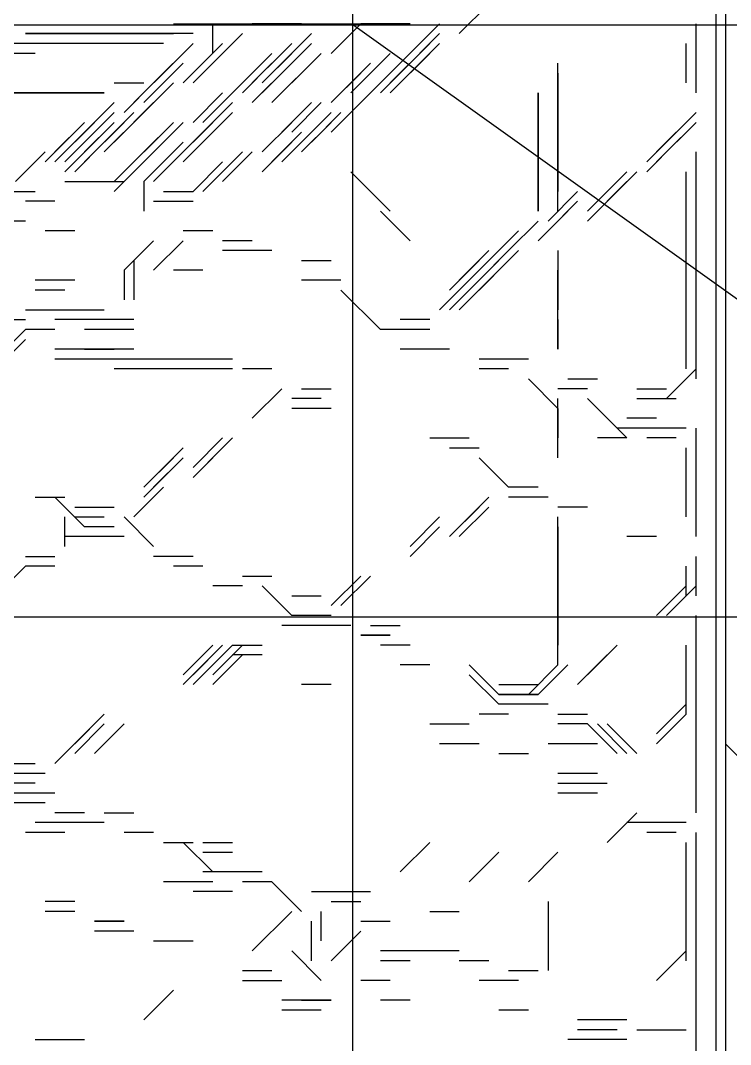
# Model space of a CAD drawing. Extents: x 34 to 168, y 38 to 138.
# Drawn here: x 89.38 to 101.38, y 92.77 to 110.08 of the extents above; entities that cross this region are included whole.
import ezdxf

# ---------------------------------------------------------------- set-up
doc = ezdxf.new("R2010")
doc.units = 0
doc.layers.add('STRUCTURE', color=1, linetype='CONTINUOUS')

msp = doc.modelspace()

# ---------------------------------------------------------------- linework, layer by layer
for p, q in [((101.3003, 126.3536), (101.3003, 106.187)), ((101.3003, 126.3536), (101.3003, 106.187)), ((101.3003, 126.3536), (101.3003, 79.8536)), ((101.3003, 126.0203), (101.3003, 86.187)), ((101.1337, 120.8536), (101.1337, 77.8536)), ((101.1337, 115.3536), (101.1337, 78.0203)), ((101.1337, 115.3536), (101.1337, 78.0203)), ((101.3003, 111.3536), (101.3003, 108.187)), ((101.1337, 111.0203), (101.1337, 85.187)), ((97.3003, 110.3536), (96.8003, 109.8536)), ((91.967, 110.0203), (94.467, 110.0203)), ((91.967, 110.0203), (94.467, 110.0203)), ((91.967, 110.0203), (92.8003, 110.0203)), ((92.6337, 110.0203), (94.6337, 110.0203)), ((92.6337, 109.5203), (92.6337, 110.0203)), ((92.6337, 110.0203), (94.6337, 110.0203)), ((92.8003, 110.0203), (95.1337, 110.0203)), ((92.8003, 110.0203), (95.1337, 110.0203)), ((93.1337, 110.0203), (95.1337, 110.0203)), ((94.1337, 110.0203), (93.3003, 110.0203)), ((94.1337, 110.0203), (93.3003, 110.0203)), ((94.1337, 110.0203), (93.3003, 110.0203)), ((94.1337, 110.0203), (93.3003, 110.0203)), ((94.1337, 110.0203), (93.3003, 110.0203)), ((94.1337, 110.0203), (93.3003, 110.0203)), ((94.1337, 110.0203), (93.3003, 110.0203)), ((94.1337, 110.0203), (93.467, 110.0203)), ((94.1337, 110.0203), (93.467, 110.0203)), ((94.1337, 110.0203), (93.467, 110.0203)), ((94.1337, 110.0203), (93.467, 110.0203)), ((95.1337, 110.0203), (94.6337, 109.5203)), ((95.1337, 110.0203), (94.6337, 109.5203)), ((95.6337, 110.0203), (95.1337, 110.0203)), ((95.6337, 110.0203), (95.1337, 110.0203)), ((95.6337, 110.0203), (95.1337, 110.0203)), ((95.967, 110.0203), (95.3003, 110.0203)), ((95.967, 110.0203), (95.3003, 110.0203)), ((95.8003, 109.3536), (96.467, 110.0203)), ((100.8003, 109.3536), (100.8003, 110.0203)), ((89.467, 109.8536), (91.8003, 109.8536)), ((91.967, 109.8536), (89.467, 109.8536)), ((89.467, 109.8536), (91.8003, 109.8536)), ((91.967, 109.8536), (89.467, 109.8536)), ((91.967, 109.8536), (89.467, 109.8536)), ((92.1337, 109.8536), (89.467, 109.8536)), ((92.1337, 109.8536), (89.6337, 109.8536)), ((89.6337, 109.8536), (91.967, 109.8536)), ((89.6337, 109.8536), (91.8003, 109.8536)), ((89.8003, 109.8536), (91.6337, 109.8536)), ((91.967, 109.8536), (89.8003, 109.8536)), ((89.8003, 109.8536), (91.8003, 109.8536)), ((92.3003, 109.8536), (89.967, 109.8536)), ((89.967, 109.8536), (91.6337, 109.8536)), ((91.6337, 109.8536), (89.967, 109.8536)), ((89.967, 109.8536), (91.6337, 109.8536)), ((91.6337, 109.8536), (90.1337, 109.8536)), ((91.6337, 109.8536), (90.1337, 109.8536)), ((90.467, 109.8536), (91.6337, 109.8536)), ((91.6337, 109.8536), (90.6337, 109.8536)), ((92.3003, 109.8536), (90.6337, 109.8536)), ((93.1337, 109.8536), (92.3003, 109.0203)), ((93.6337, 109.187), (94.3003, 109.8536)), ((93.8003, 109.3536), (94.3003, 109.8536)), ((93.8003, 109.3536), (94.3003, 109.8536)), ((93.8003, 109.3536), (94.3003, 109.8536)), ((96.467, 109.8536), (95.8003, 109.187)), ((96.467, 109.8536), (95.8003, 109.187)), ((96.467, 109.8536), (95.967, 109.3536)), ((100.8003, 108.8536), (100.8003, 109.8536)), ((100.8003, 108.8536), (100.8003, 109.8536)), ((89.8003, 109.687), (89.1337, 109.687)), ((90.467, 109.687), (89.3003, 109.687)), ((91.1337, 109.687), (89.467, 109.687)), ((91.8003, 109.687), (89.8003, 109.687)), ((91.6337, 109.0203), (92.3003, 109.687)), ((92.8003, 109.687), (92.1337, 109.0203)), ((92.8003, 109.687), (92.1337, 109.0203)), ((92.8003, 109.687), (92.1337, 109.0203)), ((92.8003, 109.687), (92.1337, 109.0203)), ((92.8003, 109.687), (92.1337, 109.0203)), ((92.8003, 109.687), (92.1337, 109.0203)), ((92.967, 109.687), (92.3003, 109.0203)), ((93.3003, 109.0203), (93.967, 109.687)), ((94.3003, 109.687), (93.467, 108.8536)), ((96.3003, 109.687), (95.6337, 109.0203)), ((96.3003, 109.687), (95.6337, 109.0203)), ((96.3003, 109.687), (95.6337, 109.0203)), ((96.3003, 109.687), (95.6337, 109.0203)), ((96.3003, 109.687), (95.6337, 109.0203)), ((96.3003, 109.687), (95.6337, 109.0203)), ((96.467, 109.687), (95.8003, 109.0203)), ((96.467, 109.687), (95.8003, 109.0203)), ((96.3003, 109.687), (95.8003, 109.187)), ((100.6337, 109.0203), (100.6337, 109.687)), ((100.8003, 109.0203), (100.8003, 109.687)), ((100.8003, 108.8536), (100.8003, 109.687)), ((100.8003, 109.0203), (100.8003, 109.687)), ((100.8003, 109.0203), (100.8003, 109.687)), ((89.6337, 109.5203), (89.1337, 109.5203)), ((91.6337, 109.0203), (92.1337, 109.5203)), ((92.8003, 109.5203), (92.3003, 109.0203)), ((93.1337, 109.0203), (93.6337, 109.5203)), ((93.3003, 109.0203), (93.8003, 109.5203)), ((93.467, 109.0203), (93.967, 109.5203)), ((93.467, 109.0203), (93.967, 109.5203)), ((93.467, 109.0203), (93.967, 109.5203)), ((94.467, 109.5203), (93.6337, 108.687)), ((94.467, 109.5203), (93.967, 109.0203)), ((94.967, 108.8536), (95.6337, 109.5203)), ((96.1337, 109.5203), (95.467, 108.8536)), ((96.3003, 109.5203), (95.6337, 108.8536)), ((91.3003, 108.687), (91.967, 109.3536)), ((91.467, 108.687), (92.1337, 109.3536)), ((91.467, 108.687), (92.1337, 109.3536)), ((91.6337, 108.8536), (92.1337, 109.3536)), ((92.967, 108.8536), (93.467, 109.3536)), ((93.1337, 108.8536), (93.6337, 109.3536)), ((93.1337, 108.8536), (93.6337, 109.3536)), ((93.1337, 108.8536), (93.6337, 109.3536)), ((93.1337, 108.8536), (93.6337, 109.3536)), ((93.1337, 108.8536), (93.6337, 109.3536)), ((93.1337, 108.8536), (93.6337, 109.3536)), ((93.967, 109.3536), (93.3003, 108.687)), ((93.967, 109.3536), (93.3003, 108.687)), ((94.6337, 108.687), (95.3003, 109.3536)), ((94.6337, 108.687), (95.3003, 109.3536)), ((94.6337, 108.687), (95.3003, 109.3536)), ((94.8003, 108.8536), (95.3003, 109.3536)), ((94.967, 108.8536), (95.467, 109.3536)), ((94.967, 108.8536), (95.467, 109.3536)), ((95.8003, 109.3536), (95.3003, 108.8536)), ((98.467, 106.8536), (98.467, 109.3536)), ((94.6337, 108.687), (95.1337, 109.187)), ((98.467, 109.187), (98.467, 107.187)), ((88.967, 108.8536), (90.8003, 108.8536)), ((90.8003, 108.8536), (88.967, 108.8536)), ((90.967, 109.0203), (91.467, 109.0203)), ((91.1337, 108.5203), (91.6337, 109.0203)), ((91.8003, 108.8536), (91.3003, 108.3536)), ((91.967, 109.0203), (91.467, 108.5203)), ((92.3003, 108.3536), (92.8003, 108.8536)), ((92.467, 108.3536), (92.967, 108.8536)), ((92.467, 108.3536), (92.967, 108.8536)), ((92.467, 108.3536), (92.967, 108.8536)), ((92.467, 108.3536), (92.967, 108.8536)), ((92.467, 108.3536), (92.967, 108.8536)), ((92.467, 108.3536), (92.967, 108.8536)), ((92.467, 108.3536), (92.967, 108.8536)), ((92.467, 108.3536), (92.967, 108.8536)), ((92.467, 108.3536), (92.967, 108.8536)), ((95.3003, 108.8536), (94.8003, 108.3536)), ((98.1337, 106.8536), (98.1337, 108.8536)), ((98.1337, 108.8536), (98.1337, 106.8536)), ((90.467, 108.187), (90.967, 108.687)), ((91.6337, 108.687), (90.967, 108.0203)), ((92.967, 108.687), (92.1337, 107.8536)), ((92.967, 108.687), (92.1337, 107.8536)), ((92.967, 108.687), (92.3003, 108.0203)), ((93.8003, 108.187), (94.3003, 108.687)), ((93.8003, 108.187), (94.3003, 108.687)), ((93.967, 108.187), (94.467, 108.687)), ((93.967, 108.187), (94.467, 108.687)), ((95.1337, 108.687), (94.6337, 108.187)), ((90.1337, 107.8536), (90.8003, 108.5203)), ((90.3003, 107.8536), (90.967, 108.5203)), ((91.3003, 108.5203), (90.8003, 108.0203)), ((91.467, 108.5203), (90.8003, 107.8536)), ((92.967, 108.5203), (92.3003, 107.8536)), ((94.6337, 108.5203), (94.1337, 108.0203)), ((94.6337, 108.5203), (94.1337, 108.0203)), ((94.6337, 108.5203), (94.1337, 108.0203)), ((94.6337, 108.5203), (94.1337, 108.0203)), ((94.6337, 108.5203), (94.1337, 108.0203)), ((94.6337, 108.5203), (94.1337, 108.0203)), ((94.8003, 108.5203), (94.3003, 108.0203)), ((99.967, 107.687), (100.8003, 108.5203)), ((89.967, 107.687), (90.6337, 108.3536)), ((89.967, 107.8536), (90.467, 108.3536)), ((90.1337, 107.687), (90.8003, 108.3536)), ((90.1337, 107.687), (90.8003, 108.3536)), ((90.3003, 107.8536), (90.8003, 108.3536)), ((90.3003, 107.8536), (90.8003, 108.3536)), ((90.967, 108.3536), (90.3003, 107.687)), ((90.967, 108.3536), (90.467, 107.8536)), ((91.1337, 108.3536), (90.467, 107.687)), ((90.967, 108.3536), (90.467, 107.8536)), ((90.967, 108.3536), (90.467, 107.8536)), ((91.1337, 108.3536), (90.6337, 107.8536)), ((90.967, 107.3536), (91.967, 108.3536)), ((91.467, 107.687), (92.1337, 108.3536)), ((91.467, 107.8536), (91.967, 108.3536)), ((92.6337, 108.3536), (92.1337, 107.8536)), ((92.8003, 108.3536), (92.1337, 107.687)), ((93.467, 107.8536), (93.967, 108.3536)), ((94.467, 108.3536), (93.8003, 107.687)), ((94.467, 108.3536), (93.967, 107.8536)), ((94.6337, 108.3536), (94.1337, 107.8536)), ((100.1337, 107.8536), (100.6337, 108.3536)), ((100.1337, 107.687), (100.8003, 108.3536)), ((100.1337, 107.687), (100.8003, 108.3536)), ((100.3003, 107.8536), (100.8003, 108.3536)), ((100.3003, 107.8536), (100.8003, 108.3536)), ((100.3003, 107.8536), (100.8003, 108.3536)), ((89.8003, 107.687), (90.3003, 108.187)), ((91.1337, 107.3536), (91.967, 108.187)), ((91.1337, 107.3536), (91.967, 108.187)), ((91.1337, 107.3536), (91.967, 108.187)), ((91.1337, 107.3536), (91.967, 108.187)), ((91.1337, 107.3536), (91.967, 108.187)), ((91.1337, 107.3536), (91.967, 108.187)), ((91.3003, 107.5203), (91.967, 108.187)), ((94.1337, 108.187), (93.6337, 107.687)), ((94.1337, 108.187), (93.6337, 107.687)), ((94.1337, 108.187), (93.6337, 107.687)), ((99.967, 107.687), (100.467, 108.187)), ((90.6337, 108.0203), (90.1337, 107.5203)), ((90.8003, 108.0203), (90.3003, 107.5203)), ((91.1337, 107.3536), (91.8003, 108.0203)), ((91.1337, 107.3536), (91.8003, 108.0203)), ((91.1337, 107.3536), (91.8003, 108.0203)), ((92.1337, 108.0203), (91.467, 107.3536)), ((93.967, 108.0203), (93.467, 107.5203)), ((93.967, 108.0203), (93.467, 107.5203)), ((93.967, 108.0203), (93.467, 107.5203)), ((93.967, 108.0203), (93.467, 107.5203)), ((93.967, 108.0203), (93.467, 107.5203)), ((100.467, 108.0203), (99.967, 107.5203)), ((100.467, 108.0203), (99.967, 107.5203)), ((100.467, 108.0203), (99.967, 107.5203)), ((100.467, 108.0203), (99.967, 107.5203)), ((100.467, 108.0203), (99.967, 107.5203)), ((100.467, 108.0203), (99.967, 107.5203)), ((89.3003, 107.3536), (89.8003, 107.8536)), ((90.967, 107.3536), (91.467, 107.8536)), ((91.967, 107.8536), (91.467, 107.3536)), ((91.967, 107.8536), (91.467, 107.3536)), ((91.967, 107.8536), (91.467, 107.3536)), ((92.1337, 107.8536), (91.6337, 107.3536)), ((92.6337, 107.3536), (93.1337, 107.8536)), ((92.8003, 107.3536), (93.3003, 107.8536)), ((92.8003, 107.3536), (93.3003, 107.8536)), ((100.8003, 104.0203), (100.8003, 107.8536)), ((90.967, 107.187), (91.467, 107.687)), ((92.3003, 107.187), (92.8003, 107.687)), ((92.467, 107.187), (92.967, 107.687)), ((100.8003, 104.187), (100.8003, 107.687)), ((100.8003, 104.0203), (100.8003, 107.687)), ((100.8003, 104.0203), (100.8003, 107.687)), ((100.8003, 104.0203), (100.8003, 107.687)), ((100.8003, 104.0203), (100.8003, 107.687)), ((100.8003, 104.0203), (100.8003, 107.687)), ((100.8003, 104.187), (100.8003, 107.687)), ((100.8003, 104.0203), (100.8003, 107.687)), ((94.967, 107.5203), (95.6337, 106.8536)), ((99.8003, 107.5203), (99.1337, 106.8536)), ((99.1337, 107.0203), (99.6337, 107.5203)), ((99.6337, 107.5203), (99.1337, 107.0203)), ((99.1337, 107.0203), (99.6337, 107.5203)), ((99.6337, 107.5203), (99.1337, 107.0203)), ((99.1337, 107.0203), (99.6337, 107.5203)), ((99.6337, 107.5203), (99.1337, 107.0203)), ((100.6337, 104.187), (100.6337, 107.5203)), ((100.8003, 104.187), (100.8003, 107.5203)), ((100.8003, 104.187), (100.8003, 107.5203)), ((100.8003, 104.8536), (100.8003, 107.5203)), ((90.1337, 107.3536), (91.1337, 107.3536)), ((90.1337, 107.3536), (91.1337, 107.3536)), ((90.3003, 107.3536), (90.967, 107.3536)), ((90.3003, 107.3536), (90.967, 107.3536)), ((90.3003, 107.3536), (90.967, 107.3536)), ((90.467, 107.3536), (91.1337, 107.3536)), ((90.467, 107.3536), (90.967, 107.3536)), ((90.467, 107.3536), (91.1337, 107.3536)), ((90.467, 107.3536), (91.1337, 107.3536)), ((90.467, 107.3536), (91.1337, 107.3536)), ((90.6337, 107.3536), (91.1337, 107.3536)), ((90.6337, 107.3536), (91.1337, 107.3536)), ((90.6337, 107.3536), (91.1337, 107.3536)), ((91.467, 107.3536), (91.467, 106.8536)), ((99.467, 107.3536), (98.967, 106.8536)), ((99.6337, 107.3536), (98.967, 106.687)), ((99.6337, 107.3536), (98.967, 106.687)), ((99.467, 107.3536), (98.967, 106.8536)), ((99.467, 107.3536), (98.967, 106.8536)), ((99.467, 107.3536), (98.967, 106.8536)), ((100.6337, 104.187), (100.6337, 107.3536)), ((88.3003, 107.187), (89.467, 107.187)), ((88.467, 107.187), (89.6337, 107.187)), ((88.467, 107.187), (89.6337, 107.187)), ((88.6337, 107.187), (89.6337, 107.187)), ((91.8003, 107.187), (92.3003, 107.187)), ((91.8003, 107.187), (92.3003, 107.187)), ((91.8003, 107.187), (92.3003, 107.187)), ((98.3003, 106.687), (98.8003, 107.187)), ((99.467, 107.187), (98.967, 106.687)), ((101.1337, 107.187), (101.1337, 106.3536)), ((89.967, 107.0203), (89.467, 107.0203)), ((91.6337, 107.0203), (92.3003, 107.0203)), ((91.6337, 107.0203), (92.3003, 107.0203)), ((91.8003, 107.0203), (92.3003, 107.0203)), ((98.3003, 106.5203), (98.8003, 107.0203)), ((98.3003, 106.5203), (98.8003, 107.0203)), ((98.3003, 106.5203), (98.8003, 107.0203)), ((95.967, 106.3536), (95.467, 106.8536)), ((98.6337, 106.8536), (98.1337, 106.3536)), ((98.6337, 106.8536), (98.1337, 106.3536)), ((98.6337, 106.8536), (98.1337, 106.3536)), ((89.467, 106.687), (88.967, 106.687)), ((97.6337, 106.187), (98.1337, 106.687)), ((97.6337, 106.187), (98.1337, 106.687)), ((90.3003, 106.5203), (89.8003, 106.5203)), ((92.6337, 106.5203), (92.1337, 106.5203)), ((92.6337, 106.5203), (92.1337, 106.5203)), ((92.6337, 106.5203), (92.1337, 106.5203)), ((97.3003, 106.0203), (97.8003, 106.5203)), ((91.6337, 106.3536), (91.1337, 105.8536)), ((92.1337, 106.3536), (91.6337, 105.8536)), ((92.1337, 106.3536), (91.6337, 105.8536)), ((93.3003, 106.3536), (92.8003, 106.3536)), ((93.467, 106.187), (92.8003, 106.187)), ((93.467, 106.187), (92.8003, 106.187)), ((93.6337, 106.187), (93.1337, 106.187)), ((96.8003, 105.5203), (97.467, 106.187)), ((96.8003, 105.687), (97.3003, 106.187)), ((97.6337, 106.187), (97.1337, 105.687)), ((97.1337, 105.687), (97.6337, 106.187)), ((97.6337, 106.187), (97.1337, 105.687)), ((97.1337, 105.687), (97.6337, 106.187)), ((97.6337, 106.187), (97.1337, 105.687)), ((97.6337, 106.187), (97.1337, 105.687)), ((97.1337, 105.687), (97.6337, 106.187)), ((97.6337, 106.187), (97.1337, 105.687)), ((97.8003, 106.187), (97.3003, 105.687)), ((98.467, 106.187), (98.467, 105.5203)), ((91.3003, 106.0203), (91.3003, 105.3536)), ((94.1337, 106.0203), (94.6337, 106.0203)), ((94.1337, 106.0203), (94.6337, 106.0203)), ((94.1337, 106.0203), (94.6337, 106.0203)), ((96.6337, 105.5203), (97.1337, 106.0203)), ((96.6337, 105.5203), (97.1337, 106.0203)), ((96.8003, 105.5203), (97.3003, 106.0203)), ((96.8003, 105.5203), (97.3003, 106.0203)), ((96.8003, 105.5203), (97.3003, 106.0203)), ((96.8003, 105.5203), (97.3003, 106.0203)), ((96.8003, 105.5203), (97.3003, 106.0203)), ((97.467, 106.0203), (96.967, 105.5203)), ((97.467, 106.0203), (96.967, 105.5203)), ((97.6337, 106.0203), (97.1337, 105.5203)), ((97.6337, 106.0203), (97.1337, 105.5203)), ((98.467, 106.0203), (98.467, 105.187)), ((101.1337, 106.0203), (101.1337, 102.187)), ((101.3003, 106.0203), (101.3003, 105.5203)), ((91.1337, 105.8536), (91.1337, 105.3536)), ((92.467, 105.8536), (91.967, 105.8536)), ((98.467, 105.187), (98.467, 105.8536)), ((90.3003, 105.687), (89.6337, 105.687)), ((90.3003, 105.687), (89.6337, 105.687)), ((94.6337, 105.687), (94.1337, 105.687)), ((94.8003, 105.687), (94.3003, 105.687)), ((94.8003, 105.687), (94.3003, 105.687)), ((94.8003, 105.687), (94.3003, 105.687)), ((96.967, 105.687), (96.467, 105.187)), ((96.967, 105.687), (96.467, 105.187)), ((96.967, 105.687), (96.467, 105.187)), ((96.967, 105.687), (96.467, 105.187)), ((97.1337, 105.687), (96.6337, 105.187)), ((97.3003, 105.687), (96.8003, 105.187)), ((90.1337, 105.5203), (89.6337, 105.5203)), ((95.467, 104.8536), (94.8003, 105.5203)), ((95.467, 104.8536), (94.8003, 105.5203)), ((101.3003, 105.5203), (101.3003, 98.187)), ((101.3003, 105.5203), (101.3003, 98.187)), ((98.467, 104.5203), (98.467, 105.3536)), ((89.467, 105.187), (90.6337, 105.187)), ((89.467, 105.187), (90.1337, 105.187)), ((89.467, 105.187), (90.6337, 105.187)), ((89.6337, 105.187), (90.8003, 105.187)), ((88.3003, 105.0203), (89.467, 105.0203)), ((91.3003, 105.0203), (89.967, 105.0203)), ((91.3003, 105.0203), (90.1337, 105.0203)), ((91.3003, 105.0203), (90.1337, 105.0203)), ((91.3003, 105.0203), (90.6337, 105.0203)), ((96.3003, 105.0203), (95.8003, 105.0203)), ((96.3003, 105.0203), (95.8003, 105.0203)), ((98.467, 105.0203), (98.467, 104.5203)), ((101.3003, 105.0203), (101.3003, 103.5203)), ((89.467, 104.8536), (88.967, 104.3536)), ((89.467, 104.8536), (88.967, 104.3536)), ((89.467, 104.8536), (88.967, 104.3536)), ((89.467, 104.8536), (88.967, 104.3536)), ((89.467, 104.8536), (88.967, 104.3536)), ((89.967, 104.8536), (89.467, 104.8536)), ((89.967, 104.8536), (89.467, 104.8536)), ((90.967, 104.8536), (90.467, 104.8536)), ((91.3003, 104.8536), (90.467, 104.8536)), ((90.967, 104.8536), (90.467, 104.8536)), ((95.967, 104.8536), (95.467, 104.8536)), ((95.967, 104.8536), (95.467, 104.8536)), ((96.3003, 104.8536), (95.8003, 104.8536)), ((89.467, 104.687), (88.967, 104.187)), ((91.3003, 104.5203), (89.967, 104.5203)), ((90.967, 104.5203), (89.967, 104.5203)), ((90.6337, 104.5203), (89.967, 104.5203)), ((90.8003, 104.3536), (89.967, 104.3536)), ((91.3003, 104.5203), (90.1337, 104.5203)), ((91.3003, 104.5203), (90.1337, 104.5203)), ((91.1337, 104.5203), (90.467, 104.5203)), ((90.467, 104.5203), (90.967, 104.5203)), ((90.467, 104.5203), (90.967, 104.5203)), ((90.967, 104.5203), (90.467, 104.5203)), ((91.1337, 104.5203), (90.467, 104.5203)), ((90.467, 104.5203), (90.967, 104.5203)), ((91.3003, 104.3536), (90.467, 104.3536)), ((91.8003, 104.3536), (90.8003, 104.3536)), ((91.967, 104.3536), (91.1337, 104.3536)), ((92.967, 104.3536), (91.467, 104.3536)), ((92.467, 104.3536), (91.467, 104.3536)), ((92.967, 104.3536), (91.467, 104.3536)), ((92.3003, 104.3536), (91.6337, 104.3536)), ((92.3003, 104.3536), (91.6337, 104.3536)), ((92.3003, 104.3536), (91.6337, 104.3536)), ((92.3003, 104.3536), (91.6337, 104.3536)), ((92.8003, 104.3536), (92.3003, 104.3536)), ((96.6337, 104.5203), (95.8003, 104.5203)), ((97.6337, 104.3536), (97.1337, 104.3536)), ((97.6337, 104.3536), (97.1337, 104.3536)), ((97.967, 104.3536), (97.467, 104.3536)), ((97.967, 104.3536), (97.467, 104.3536)), ((92.967, 104.187), (90.967, 104.187)), ((92.467, 104.187), (91.467, 104.187)), ((93.6337, 104.187), (93.1337, 104.187)), ((97.6337, 104.187), (97.1337, 104.187)), ((100.3003, 103.687), (100.8003, 104.187)), ((98.467, 103.5203), (97.967, 104.0203)), ((98.6337, 104.0203), (99.1337, 104.0203)), ((93.3003, 103.3536), (93.8003, 103.8536)), ((94.1337, 103.8536), (94.6337, 103.8536)), ((94.1337, 103.8536), (94.6337, 103.8536)), ((94.1337, 103.8536), (94.6337, 103.8536)), ((98.967, 103.8536), (98.467, 103.8536)), ((98.967, 103.8536), (98.467, 103.8536)), ((98.967, 103.8536), (98.467, 103.8536)), ((98.967, 103.8536), (98.467, 103.8536)), ((99.8003, 103.8536), (100.3003, 103.8536)), ((94.467, 103.687), (93.967, 103.687)), ((94.467, 103.687), (93.967, 103.687)), ((94.467, 103.687), (93.967, 103.687)), ((94.467, 103.687), (93.967, 103.687)), ((94.467, 103.687), (93.967, 103.687)), ((94.467, 103.687), (93.967, 103.687)), ((94.467, 103.687), (93.967, 103.687)), ((94.467, 103.687), (93.967, 103.687)), ((94.467, 103.687), (93.967, 103.687)), ((98.467, 102.687), (98.467, 103.687)), ((99.6337, 103.0203), (98.967, 103.687)), ((99.6337, 103.0203), (98.967, 103.687)), ((99.8003, 103.687), (100.467, 103.687)), ((99.8003, 103.687), (100.3003, 103.687)), ((94.6337, 103.5203), (93.967, 103.5203)), ((98.467, 103.5203), (98.467, 103.0203)), ((100.1337, 103.3536), (99.6337, 103.3536)), ((100.1337, 103.3536), (99.6337, 103.3536)), ((100.3003, 103.187), (99.467, 103.187)), ((100.6337, 103.187), (100.1337, 103.187)), ((100.8003, 101.3536), (100.8003, 103.187)), ((92.967, 103.0203), (92.3003, 102.3536)), ((92.8003, 103.0203), (92.3003, 102.5203)), ((92.8003, 103.0203), (92.3003, 102.5203)), ((96.3003, 103.0203), (96.8003, 103.0203)), ((96.467, 103.0203), (96.967, 103.0203)), ((99.6337, 103.0203), (99.1337, 103.0203)), ((100.467, 103.0203), (99.967, 103.0203)), ((100.8003, 101.3536), (100.8003, 103.0203)), ((100.8003, 101.3536), (100.8003, 103.0203)), ((100.8003, 101.3536), (100.8003, 103.0203)), ((91.6337, 102.3536), (92.1337, 102.8536)), ((91.6337, 102.3536), (92.1337, 102.8536)), ((92.8003, 102.8536), (92.3003, 102.3536)), ((96.6337, 102.8536), (97.1337, 102.8536)), ((100.6337, 101.8536), (100.6337, 102.8536)), ((100.8003, 101.3536), (100.8003, 102.8536)), ((101.3003, 102.8536), (101.3003, 102.3536)), ((91.467, 102.187), (91.967, 102.687)), ((91.6337, 102.187), (92.1337, 102.687)), ((97.6337, 102.187), (97.1337, 102.687)), ((100.6337, 101.687), (100.6337, 102.687)), ((91.467, 102.0203), (91.967, 102.5203)), ((100.8003, 101.3536), (100.8003, 102.3536)), ((100.8003, 101.3536), (100.8003, 102.3536)), ((91.8003, 102.187), (91.3003, 101.687)), ((98.1337, 102.187), (97.6337, 102.187)), ((89.6337, 102.0203), (90.1337, 102.0203)), ((89.6337, 102.0203), (90.1337, 102.0203)), ((90.467, 101.5203), (89.967, 102.0203)), ((90.467, 101.5203), (89.967, 102.0203)), ((90.467, 101.5203), (89.967, 102.0203)), ((96.8003, 101.5203), (97.3003, 102.0203)), ((96.8003, 101.5203), (97.3003, 102.0203)), ((96.8003, 101.5203), (97.3003, 102.0203)), ((98.3003, 102.0203), (97.6337, 102.0203)), ((98.3003, 102.0203), (97.6337, 102.0203)), ((90.3003, 101.8536), (90.967, 101.8536)), ((90.3003, 101.8536), (90.8003, 101.8536)), ((97.1337, 101.8536), (96.6337, 101.3536)), ((97.3003, 101.8536), (96.8003, 101.3536)), ((98.967, 101.8536), (98.467, 101.8536)), ((90.1337, 101.187), (90.1337, 101.687)), ((90.3003, 101.687), (90.8003, 101.687)), ((91.1337, 101.687), (91.6337, 101.187)), ((91.1337, 101.687), (91.6337, 101.187)), ((91.1337, 101.687), (91.6337, 101.187)), ((91.1337, 101.687), (91.6337, 101.187)), ((91.1337, 101.687), (91.6337, 101.187)), ((95.967, 101.187), (96.467, 101.687)), ((95.967, 101.187), (96.467, 101.687)), ((98.467, 99.187), (98.467, 101.687)), ((90.967, 101.5203), (90.467, 101.5203)), ((90.967, 101.5203), (90.467, 101.5203)), ((90.967, 101.5203), (90.467, 101.5203)), ((95.967, 101.0203), (96.467, 101.5203)), ((95.967, 101.0203), (96.467, 101.5203)), ((98.467, 101.5203), (98.467, 99.5203)), ((91.1337, 101.3536), (90.1337, 101.3536)), ((91.1337, 101.3536), (90.1337, 101.3536)), ((91.1337, 101.3536), (90.467, 101.3536)), ((100.1337, 101.3536), (99.6337, 101.3536)), ((89.467, 101.0203), (89.967, 101.0203)), ((89.467, 101.0203), (89.967, 101.0203)), ((89.467, 101.0203), (89.967, 101.0203)), ((92.1337, 101.0203), (91.6337, 101.0203)), ((92.1337, 101.0203), (91.6337, 101.0203)), ((92.3003, 101.0203), (91.8003, 101.0203)), ((100.8003, 100.3536), (100.8003, 101.0203)), ((100.8003, 100.3536), (100.8003, 101.0203)), ((100.8003, 100.3536), (100.8003, 101.0203)), ((100.8003, 100.3536), (100.8003, 101.0203)), ((100.8003, 100.3536), (100.8003, 101.0203)), ((89.467, 100.8536), (88.967, 100.3536)), ((89.967, 100.8536), (89.467, 100.8536)), ((89.967, 100.8536), (89.467, 100.8536)), ((89.967, 100.8536), (89.467, 100.8536)), ((89.967, 100.8536), (89.467, 100.8536)), ((89.967, 100.8536), (89.467, 100.8536)), ((89.967, 100.8536), (89.467, 100.8536)), ((89.967, 100.8536), (89.467, 100.8536)), ((89.967, 100.8536), (89.467, 100.8536)), ((89.967, 100.8536), (89.467, 100.8536)), ((89.967, 100.8536), (89.467, 100.8536)), ((92.467, 100.8536), (91.967, 100.8536)), ((100.6337, 100.3536), (100.6337, 100.8536)), ((100.6337, 100.3536), (100.6337, 100.8536)), ((100.8003, 100.3536), (100.8003, 100.8536)), ((100.8003, 100.3536), (100.8003, 100.8536)), ((100.8003, 100.3536), (100.8003, 100.8536)), ((100.8003, 100.3536), (100.8003, 100.8536)), ((100.8003, 100.3536), (100.8003, 100.8536)), ((101.1337, 100.8536), (101.1337, 97.687)), ((93.1337, 100.687), (93.6337, 100.687)), ((95.1337, 100.687), (94.6337, 100.187)), ((95.1337, 100.687), (94.6337, 100.187)), ((95.1337, 100.687), (94.6337, 100.187)), ((95.1337, 100.687), (94.6337, 100.187)), ((95.1337, 100.687), (94.6337, 100.187)), ((95.1337, 100.687), (94.6337, 100.187)), ((95.1337, 100.687), (94.6337, 100.187)), ((95.1337, 100.687), (94.6337, 100.187)), ((95.1337, 100.687), (94.6337, 100.187)), ((95.3003, 100.687), (94.8003, 100.187)), ((101.3003, 100.687), (101.3003, 100.187)), ((93.1337, 100.5203), (92.6337, 100.5203)), ((93.967, 100.0203), (93.467, 100.5203)), ((100.1337, 100.0203), (100.6337, 100.5203)), ((100.3003, 100.0203), (100.8003, 100.5203)), ((93.967, 100.3536), (94.467, 100.3536)), ((94.967, 99.8536), (93.8003, 99.8536)), ((94.467, 100.0203), (93.967, 100.0203)), ((94.6337, 100.0203), (94.1337, 100.0203)), ((94.6337, 100.0203), (94.1337, 100.0203)), ((95.3003, 99.8536), (95.8003, 99.8536)), ((100.8003, 98.187), (100.8003, 100.0203)), ((100.8003, 98.187), (100.8003, 99.8536)), ((100.8003, 97.5203), (100.8003, 99.8536)), ((100.8003, 98.3536), (100.8003, 99.8536)), ((100.8003, 97.5203), (100.8003, 99.8536)), ((95.1337, 99.687), (95.6337, 99.687)), ((95.6337, 99.687), (95.1337, 99.687)), ((95.1337, 99.687), (95.6337, 99.687)), ((95.6337, 99.687), (95.1337, 99.687)), ((95.6337, 99.687), (95.1337, 99.687)), ((95.1337, 99.687), (95.6337, 99.687)), ((95.1337, 99.687), (95.6337, 99.687)), ((95.6337, 99.687), (95.1337, 99.687)), ((100.8003, 98.3536), (100.8003, 99.687)), ((100.8003, 98.3536), (100.8003, 99.687)), ((100.8003, 98.3536), (100.8003, 99.687)), ((100.8003, 98.3536), (100.8003, 99.687)), ((100.8003, 98.3536), (100.8003, 99.687)), ((100.8003, 98.3536), (100.8003, 99.687)), ((92.1337, 98.8536), (92.8003, 99.5203)), ((92.1337, 99.0203), (92.6337, 99.5203)), ((92.1337, 99.0203), (92.6337, 99.5203)), ((92.3003, 99.0203), (92.8003, 99.5203)), ((92.3003, 98.8536), (92.967, 99.5203)), ((92.467, 99.0203), (92.967, 99.5203)), ((92.467, 99.0203), (92.967, 99.5203)), ((92.467, 99.0203), (92.967, 99.5203)), ((92.467, 99.0203), (92.967, 99.5203)), ((92.467, 99.0203), (92.967, 99.5203)), ((92.467, 99.0203), (92.967, 99.5203)), ((93.1337, 99.5203), (92.6337, 99.0203)), ((93.1337, 99.5203), (92.6337, 99.0203)), ((93.1337, 99.5203), (92.6337, 99.0203)), ((93.1337, 99.5203), (92.6337, 99.0203)), ((93.1337, 99.5203), (92.6337, 99.0203)), ((93.1337, 99.5203), (92.6337, 99.0203)), ((92.967, 99.5203), (93.467, 99.5203)), ((92.967, 99.5203), (93.467, 99.5203)), ((95.967, 99.5203), (95.467, 99.5203)), ((95.967, 99.5203), (95.467, 99.5203)), ((99.467, 99.5203), (98.967, 99.0203)), ((100.6337, 98.3536), (100.6337, 99.5203)), ((100.6337, 98.3536), (100.6337, 99.5203)), ((100.6337, 98.5203), (100.6337, 99.5203)), ((93.1337, 99.3536), (92.6337, 98.8536)), ((93.467, 99.3536), (92.967, 99.3536)), ((99.3003, 99.3536), (98.8003, 98.8536)), ((101.3003, 99.3536), (101.3003, 97.8536)), ((96.3003, 99.187), (95.8003, 99.187)), ((96.967, 99.187), (97.467, 98.687)), ((96.967, 99.187), (97.467, 98.687)), ((97.967, 98.687), (98.467, 99.187)), ((97.967, 98.687), (98.467, 99.187)), ((98.1337, 98.687), (98.6337, 99.187)), ((98.1337, 98.687), (98.6337, 99.187)), ((98.1337, 98.687), (98.6337, 99.187)), ((97.467, 98.5203), (96.967, 99.0203)), ((97.467, 98.5203), (96.967, 99.0203)), ((94.6337, 98.8536), (94.1337, 98.8536)), ((97.467, 98.8536), (98.1337, 98.8536)), ((97.467, 98.8536), (97.967, 98.8536)), ((98.1337, 98.687), (97.467, 98.687)), ((97.467, 98.687), (98.1337, 98.687)), ((97.967, 98.687), (97.467, 98.687)), ((97.467, 98.687), (98.1337, 98.687)), ((97.967, 98.687), (97.467, 98.687)), ((97.467, 98.687), (98.1337, 98.687)), ((97.6337, 98.687), (98.1337, 98.687)), ((98.1337, 98.5203), (97.467, 98.5203)), ((98.1337, 98.5203), (97.467, 98.5203)), ((98.3003, 98.5203), (97.6337, 98.5203)), ((98.3003, 98.5203), (97.6337, 98.5203)), ((100.1337, 98.0203), (100.6337, 98.5203)), ((90.3003, 97.8536), (90.8003, 98.3536)), ((97.6337, 98.3536), (97.1337, 98.3536)), ((98.467, 98.3536), (98.967, 98.3536)), ((98.467, 98.3536), (98.967, 98.3536)), ((98.467, 98.3536), (98.967, 98.3536)), ((98.467, 98.3536), (98.967, 98.3536)), ((100.1337, 97.8536), (100.6337, 98.3536)), ((90.1337, 97.687), (90.6337, 98.187)), ((90.1337, 97.687), (90.6337, 98.187)), ((90.3003, 97.687), (90.8003, 98.187)), ((90.3003, 97.687), (90.8003, 98.187)), ((91.1337, 98.187), (90.6337, 97.687)), ((96.3003, 98.187), (96.8003, 98.187)), ((96.467, 98.187), (96.967, 98.187)), ((98.967, 98.187), (98.467, 98.187)), ((99.467, 97.687), (98.967, 98.187)), ((99.6337, 97.687), (99.1337, 98.187)), ((99.6337, 97.687), (99.1337, 98.187)), ((99.8003, 97.687), (99.3003, 98.187)), ((89.967, 97.5203), (90.467, 98.0203)), ((97.1337, 97.8536), (96.467, 97.8536)), ((96.967, 97.8536), (96.467, 97.8536)), ((99.1337, 97.8536), (98.3003, 97.8536)), ((100.8003, 96.687), (100.8003, 97.8536)), ((101.3003, 97.8536), (101.3003, 94.5203)), ((101.3003, 97.8536), (101.8003, 97.3536)), ((101.3003, 97.8536), (101.3003, 94.5203)), ((97.467, 97.687), (97.967, 97.687)), ((97.467, 97.687), (97.967, 97.687)), ((97.467, 97.687), (97.967, 97.687)), ((88.967, 97.5203), (89.6337, 97.5203)), ((89.1337, 97.5203), (89.6337, 97.5203)), ((88.967, 97.3536), (89.6337, 97.3536)), ((88.967, 97.3536), (89.8003, 97.3536)), ((88.967, 97.3536), (89.8003, 97.3536)), ((89.1337, 97.3536), (89.6337, 97.3536)), ((89.1337, 97.3536), (89.6337, 97.3536)), ((89.1337, 97.3536), (89.6337, 97.3536)), ((89.1337, 97.3536), (89.6337, 97.3536)), ((89.1337, 97.3536), (89.6337, 97.3536)), ((89.1337, 97.3536), (89.6337, 97.3536)), ((89.1337, 97.3536), (89.6337, 97.3536)), ((98.467, 97.3536), (99.1337, 97.3536)), ((98.467, 97.3536), (99.1337, 97.3536)), ((98.6337, 97.3536), (99.1337, 97.3536)), ((89.6337, 97.187), (89.1337, 97.187)), ((98.467, 97.187), (99.1337, 97.187)), ((98.6337, 97.187), (99.1337, 97.187)), ((98.6337, 97.187), (99.1337, 97.187)), ((98.8003, 97.187), (99.3003, 97.187)), ((101.1337, 97.187), (101.1337, 95.0203)), ((89.467, 97.0203), (88.8003, 97.0203)), ((89.967, 97.0203), (89.3003, 97.0203)), ((89.8003, 97.0203), (89.3003, 97.0203)), ((89.967, 97.0203), (89.3003, 97.0203)), ((99.1337, 97.0203), (98.467, 97.0203)), ((98.967, 97.0203), (98.467, 97.0203)), ((98.967, 97.0203), (98.467, 97.0203)), ((89.8003, 96.8536), (89.1337, 96.8536)), ((89.8003, 96.8536), (89.1337, 96.8536)), ((90.467, 96.687), (89.967, 96.687)), ((90.467, 96.687), (89.967, 96.687)), ((90.8003, 96.687), (91.3003, 96.687)), ((99.3003, 96.187), (99.8003, 96.687)), ((99.3003, 96.187), (99.8003, 96.687)), ((99.3003, 96.187), (99.8003, 96.687)), ((99.3003, 96.187), (99.8003, 96.687)), ((90.8003, 96.5203), (89.6337, 96.5203)), ((100.6337, 96.5203), (99.6337, 96.5203)), ((100.6337, 96.5203), (99.8003, 96.5203)), ((100.467, 96.5203), (99.8003, 96.5203)), ((100.467, 96.5203), (99.8003, 96.5203)), ((100.6337, 96.5203), (99.8003, 96.5203)), ((100.6337, 96.5203), (99.8003, 96.5203)), ((100.6337, 96.5203), (99.8003, 96.5203)), ((100.6337, 96.5203), (99.8003, 96.5203)), ((100.6337, 96.5203), (99.8003, 96.5203)), ((100.6337, 96.5203), (99.8003, 96.5203)), ((100.6337, 96.5203), (99.8003, 96.5203)), ((90.1337, 96.3536), (89.467, 96.3536)), ((91.6337, 96.3536), (91.1337, 96.3536)), ((100.467, 96.3536), (99.967, 96.3536)), ((100.8003, 94.187), (100.8003, 96.3536)), ((100.8003, 93.0203), (100.8003, 96.3536)), ((100.8003, 93.0203), (100.8003, 96.3536)), ((91.8003, 96.187), (92.3003, 96.187)), ((92.6337, 95.687), (92.1337, 96.187)), ((92.6337, 95.687), (92.1337, 96.187)), ((92.467, 96.187), (92.967, 96.187)), ((92.467, 96.187), (92.967, 96.187)), ((95.8003, 95.687), (96.3003, 96.187)), ((100.6337, 94.187), (100.6337, 96.187)), ((100.6337, 94.187), (100.6337, 96.187)), ((100.8003, 94.187), (100.8003, 96.187)), ((100.8003, 94.187), (100.8003, 96.187)), ((100.8003, 94.187), (100.8003, 96.187)), ((100.8003, 94.187), (100.8003, 96.187)), ((100.8003, 94.187), (100.8003, 96.187)), ((100.8003, 94.187), (100.8003, 96.187)), ((100.8003, 94.187), (100.8003, 96.187)), ((100.8003, 94.187), (100.8003, 96.187)), ((92.467, 96.0203), (92.967, 96.0203)), ((92.467, 96.0203), (92.967, 96.0203)), ((92.467, 96.0203), (92.967, 96.0203)), ((92.467, 96.0203), (92.967, 96.0203)), ((92.467, 96.0203), (92.967, 96.0203)), ((92.467, 96.0203), (92.967, 96.0203)), ((92.467, 96.0203), (92.967, 96.0203)), ((92.467, 96.0203), (92.967, 96.0203)), ((92.467, 96.0203), (92.967, 96.0203)), ((96.967, 95.5203), (97.467, 96.0203)), ((97.967, 95.5203), (98.467, 96.0203)), ((93.3003, 95.687), (92.467, 95.687)), ((92.967, 95.687), (92.467, 95.687)), ((93.3003, 95.687), (92.6337, 95.687)), ((93.3003, 95.687), (92.6337, 95.687)), ((93.467, 95.687), (92.967, 95.687)), ((92.6337, 95.5203), (91.8003, 95.5203)), ((92.6337, 95.5203), (92.1337, 95.5203)), ((92.6337, 95.5203), (92.1337, 95.5203)), ((92.967, 95.3536), (92.3003, 95.3536)), ((93.6337, 95.5203), (93.1337, 95.5203)), ((94.1337, 95.0203), (93.6337, 95.5203)), ((94.3003, 95.3536), (95.3003, 95.3536)), ((94.467, 95.3536), (95.1337, 95.3536)), ((94.467, 95.3536), (95.1337, 95.3536)), ((90.3003, 95.187), (89.8003, 95.187)), ((90.3003, 95.187), (89.8003, 95.187)), ((94.6337, 95.187), (95.1337, 95.187)), ((94.6337, 95.187), (95.1337, 95.187)), ((94.6337, 95.187), (95.1337, 95.187)), ((94.6337, 95.187), (95.1337, 95.187)), ((94.6337, 95.187), (95.1337, 95.187)), ((98.3003, 95.187), (98.3003, 94.0203)), ((90.3003, 95.0203), (89.8003, 95.0203)), ((93.3003, 94.3536), (93.967, 95.0203)), ((94.467, 94.5203), (94.467, 95.0203)), ((96.3003, 95.0203), (96.8003, 95.0203)), ((90.6337, 94.8536), (91.1337, 94.8536)), ((90.6337, 94.8536), (91.1337, 94.8536)), ((91.1337, 94.8536), (90.6337, 94.8536)), ((90.6337, 94.8536), (91.1337, 94.8536)), ((91.1337, 94.8536), (90.6337, 94.8536)), ((90.6337, 94.8536), (91.1337, 94.8536)), ((91.1337, 94.8536), (90.6337, 94.8536)), ((90.6337, 94.8536), (91.1337, 94.8536)), ((91.1337, 94.8536), (90.6337, 94.8536)), ((94.3003, 94.187), (94.3003, 94.8536)), ((94.3003, 94.187), (94.3003, 94.8536)), ((95.1337, 94.8536), (95.6337, 94.8536)), ((91.3003, 94.687), (90.6337, 94.687)), ((91.1337, 94.687), (90.6337, 94.687)), ((95.1337, 94.687), (94.6337, 94.187)), ((101.1337, 94.687), (101.1337, 93.0203)), ((91.6337, 94.5203), (92.1337, 94.5203)), ((91.8003, 94.5203), (92.3003, 94.5203)), ((94.467, 93.8536), (93.967, 94.3536)), ((96.6337, 94.3536), (95.467, 94.3536)), ((96.6337, 94.3536), (95.467, 94.3536)), ((96.6337, 94.3536), (95.8003, 94.3536)), ((96.8003, 94.3536), (96.1337, 94.3536)), ((100.1337, 93.8536), (100.6337, 94.3536)), ((95.967, 94.187), (95.467, 94.187)), ((97.3003, 94.187), (96.8003, 94.187)), ((97.3003, 94.187), (96.8003, 94.187)), ((93.1337, 94.0203), (93.6337, 94.0203)), ((97.6337, 94.0203), (98.1337, 94.0203)), ((93.1337, 93.8536), (93.6337, 93.8536)), ((93.3003, 93.8536), (93.8003, 93.8536)), ((93.3003, 93.8536), (93.8003, 93.8536)), ((95.6337, 93.8536), (95.1337, 93.8536)), ((95.6337, 93.8536), (95.1337, 93.8536)), ((97.6337, 93.8536), (97.1337, 93.8536)), ((97.8003, 93.8536), (97.3003, 93.8536)), ((97.8003, 93.8536), (97.3003, 93.8536)), ((100.8003, 91.187), (100.8003, 93.8536)), ((100.8003, 93.0203), (100.8003, 93.8536)), ((91.467, 93.187), (91.967, 93.687)), ((91.467, 93.187), (91.967, 93.687)), ((101.3003, 93.687), (101.3003, 93.0203)), ((94.467, 93.5203), (93.8003, 93.5203)), ((94.467, 93.5203), (93.8003, 93.5203)), ((94.6337, 93.5203), (93.8003, 93.5203)), ((94.6337, 93.5203), (93.8003, 93.5203)), ((94.467, 93.5203), (93.8003, 93.5203)), ((94.467, 93.5203), (93.8003, 93.5203)), ((94.467, 93.5203), (93.8003, 93.5203)), ((94.1337, 93.5203), (94.6337, 93.5203)), ((94.6337, 93.5203), (94.1337, 93.5203)), ((94.1337, 93.5203), (94.6337, 93.5203)), ((94.6337, 93.5203), (94.1337, 93.5203)), ((95.967, 93.5203), (95.467, 93.5203)), ((100.8003, 93.0203), (100.8003, 93.5203)), ((100.8003, 93.0203), (100.8003, 93.5203)), ((100.8003, 93.0203), (100.8003, 93.5203)), ((101.3003, 93.5203), (101.3003, 89.5203)), ((101.3003, 93.5203), (101.3003, 89.5203)), ((94.467, 93.3536), (93.8003, 93.3536)), ((94.3003, 93.3536), (93.8003, 93.3536)), ((97.967, 93.3536), (97.467, 93.3536)), ((99.6337, 93.187), (98.8003, 93.187)), ((99.6337, 93.187), (98.967, 93.187)), ((99.6337, 93.187), (98.967, 93.187)), ((99.6337, 93.187), (99.1337, 93.187)), ((99.467, 93.0203), (98.8003, 93.0203)), ((99.467, 93.0203), (98.8003, 93.0203)), ((99.8003, 93.0203), (100.3003, 93.0203)), ((99.967, 93.0203), (100.6337, 93.0203)), ((99.967, 93.0203), (100.6337, 93.0203)), ((100.1337, 93.0203), (100.6337, 93.0203)), ((89.6337, 92.8536), (90.467, 92.8536)), ((89.8003, 92.8536), (90.467, 92.8536)), ((99.6337, 92.8536), (98.6337, 92.8536))]:
    msp.add_line(p, q)
at = {"layer": 'STRUCTURE', "color": 1}
for p, q in [((95, 55), (95, 125)), ((52, 110), (130, 110)), ((130, 85), (95, 110)), ((52, 100), (130, 100))]:
    msp.add_line(p, q, dxfattribs=at)

doc.saveas('drawing.dxf')
